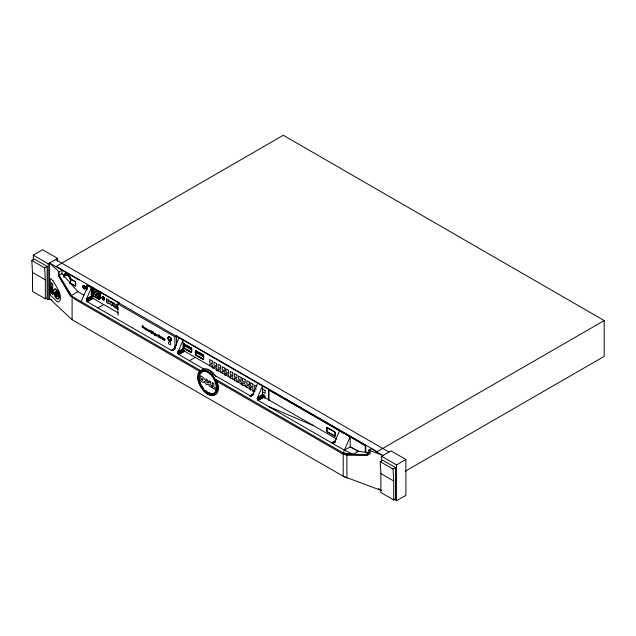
<?xml version="1.0" encoding="UTF-8"?>
<svg xmlns="http://www.w3.org/2000/svg" width="636" height="636" viewBox="0 0 636 636"><rect width="100%" height="100%" fill="white"/><g stroke="black" fill="none" stroke-linecap="round" stroke-linejoin="round"><path stroke-width="0.95" d="M148.864 330.593L148.434 330.346M156.79 335.164L156.361 334.918M179.074 337.78L174.097 349.323L172.698 350.492L171.354 350.333L87.068 301.655L86.472 299.166L91.568 287.257L91.568 297.513L118.248 312.912M203.886 369.119L178.239 354.125L177.977 351.994L183.073 340.085L183.073 350.341M344.386 450.232L350.237 446.854L358.45 451.322L353.195 454.35L344.386 450.232L258.184 400.465L257.334 399.249L257.389 397.842L262.485 385.933L262.485 396.188L336.937 439.174M86.83 290.207L86.17 286.78L86.87 285.143L100.361 292.783L100.727 294.118L99.812 297.815L98.19 298.507L99.812 297.815M87.172 288.975L86.878 285.349L87.514 284.769M57.804 295.557L57.526 295.653A2.393 1.026 70.4 0 1 55.427 294.563A2.393 1.026 70.4 0 1 55.992 291.821L56.429 291.375L56.151 291.94M83.952 286.685L84.66 287.575M103.358 297.871L103.891 298.538M103.771 298.562L103.39 297.902M198.035 377.1L199.33 372.275L201.31 370.589C191.595 378.189 209.483 404.552 217.472 390.703L217.027 390.957C210.572 403.16 197.192 385.138 198.035 377.1L198.718 376.711M199.187 380.4C198.535 377.235 198.861 373.07 202.145 371.496M206.104 390.798L205.42 391.196C224.405 403.59 215.421 366.598 201.469 371.885M217.027 390.957L216.892 384.565L216.208 384.963M217.584 389.804L217.639 386.465M217.822 389.661L217.798 385.559M195.411 351.334L195.562 351.247A0.835 0.485 60 0 1 196.15 350.905L196.015 350.969A0.835 0.485 60 0 0 195.411 351.334L195.411 354.276A0.914 0.525 60 0 0 196.063 355.397L202.749 359.094A1.264 0.731 60 0 0 203.639 358.577L203.639 355.945A0.875 0.501 60 0 0 203.027 354.88L196.134 350.881L195.562 351.358L196.405 350.937M99.16 298.189C103.183 292.027 94.708 290.525 91.099 287.997M91.576 295.414L99.216 299.461L100.711 294.929L99.288 291.996L99.939 291.622M184.209 344.179L183.621 344.529L184.464 344.036M183.939 344.132L184.019 348.027L190.808 352.026A1.057 0.612 60 0 0 191.555 351.597M81.162 301.647L88.181 285.302L350.237 436.598L350.237 446.854L358.45 451.322M257.731 383.19L252.754 394.733L251.633 395.807L250.528 395.942L214.992 375.526M339.632 430.477L334.806 441.718C333.526 444.556 329.043 443.133 335.259 441.098M215.676 379.31L343.217 452.943L346.89 454.319L346.89 478.034L343.217 476.261L343.217 452.943L350.237 436.598M83.992 286.598C83.332 288.617 86.011 286.725 83.904 286.621M84.572 287.599L84.095 286.605M200.404 371.281L201.087 370.883L198.36 374.405M217.711 390.568L216.065 393.088M91.21 289.952L91.226 288.919M91.353 289.865L91.377 288.831M91.322 293.641L91.497 292.528M70.071 283.823L70.683 283.306L74.984 285.795A1.002 0.58 60 0 0 75.692 285.381L75.692 282.813A1.105 0.636 60 0 0 74.913 281.462L71.049 279.228L70.85 278.56A5.621 3.244 60 0 0 66.383 273.846A5.621 3.244 60 0 0 63.433 276.58M103.406 297.823C102.619 299.349 104.924 297.966 103.247 297.91M199.744 371.535L200.69 370.661M214.372 393.223C223.498 385.933 206.215 362.393 199.871 374.739M86.17 286.78L87.863 286.128M346.89 454.319L366.487 454.438L368.665 452.673L368.665 450.153L371.193 448.698L382.959 455.487L368.665 450.153M196.15 351.08C194.91 351.048 195.228 354.324 196.206 355.142L202.749 358.919A1.057 0.612 60 0 0 203.496 358.489M33.287 260.005L33.287 255.163L42.62 249.773L57.566 258.407L57.566 261.309M31.8 260.474L34.312 259.019L47.144 266.428L47.144 297.759L45.331 298.809L32.5 291.399L32.5 272.439L31.8 260.474L44.631 267.875L45.331 279.848L45.331 298.809M33.287 255.163L48.233 263.797L57.566 258.407M44.631 267.875L47.144 266.428M55.817 266.619L283.298 135.285L604.2 320.56L604.2 356.375L405.037 471.363M202.312 371.591L72.091 296.416L59.053 275.348L59.053 271.898L62.01 270.189L62.01 273.647L77.91 291.67L83.904 295.128M62.01 273.647L58.472 275.483L58.472 271.349M63.425 275.555A5.621 3.244 60 0 1 66.74 274.108A5.621 3.244 60 0 1 70.707 278.648L71.049 279.228M70.683 283.306L74.984 285.795M70.906 279.315L74.913 281.462M74.833 285.874A1.002 0.58 60 0 0 75.541 285.469L75.692 282.813M45.744 298.173L48.233 299.612L49.584 298.833L51.921 300.184M51.174 300.12L51.667 299.834M71.176 295.557L77.91 291.67M86.806 287.075L87.458 286.701M86.568 298.896L91.568 296.01L93.118 298.411L87.267 301.79M86.472 299.166L91.576 296.217M86.401 299.445L91.616 296.432M86.377 299.588L91.656 296.543M86.361 299.731L91.687 296.654M86.345 300.017L91.775 296.885M99.192 292.671L99.836 292.298M86.369 300.295L91.886 297.107M86.417 300.566L92.021 297.33M86.496 300.828L92.172 297.553M86.607 301.074L92.347 297.759M86.734 301.289L92.53 297.95M86.894 301.488L92.721 298.125M87.068 301.655L92.92 298.276M100.075 294.492L100.727 294.118M98.294 299.294L100.401 298.451L99.749 298.825M97.865 307.904L103.716 304.525M118.304 315.194A2.965 1.709 60 0 1 117.867 313.469L117.867 303.873L119.512 302.919L56.23 266.381M117.867 303.873L174.932 336.818L176.577 335.864L377.132 451.655M174.765 347.161A3.124 1.805 60 0 0 174.932 346.278L176.577 345.332M171.354 350.333L175.536 347.916M171.601 350.452L174.948 348.528M171.871 350.531L174.367 349.092M172.141 350.563L174.622 349.132M172.42 350.547L174.876 349.14M172.976 350.396L174.789 349.355M183.47 344.442L183.621 344.354A0.835 0.485 60 0 1 184.209 344.012L191.086 347.979A0.875 0.501 60 0 1 191.698 349.053L191.698 351.676A1.264 0.731 60 0 1 190.808 352.193L184.122 348.504A0.914 0.525 60 0 1 183.47 347.383L183.47 344.442A0.835 0.485 60 0 1 184.066 344.1L184.209 344.012M191.078 349.45L184.392 345.873L184.639 344.402M183.47 347.383L183.621 347.296A0.914 0.525 60 0 0 184.265 348.417L184.122 348.504M190.808 352.193L184.05 348.29L183.621 347.471L184.019 347.24M178.072 351.724L183.073 348.838L184.623 351.239L255.012 391.871M184.122 348.337L184.519 348.107L184.082 347.566M177.977 351.994L183.081 349.045M177.905 352.272L183.12 349.259M177.881 352.416L183.152 349.371M177.865 352.559L183.184 349.482M177.849 352.845L183.279 349.713M177.873 353.123L183.391 349.935M177.921 353.401L183.526 350.166M178.001 353.656L183.677 350.38M178.104 353.902L183.844 350.587M178.239 354.125L184.027 350.778M178.398 354.316L184.225 350.953M178.573 354.483L184.424 351.104M178.772 354.618L184.623 351.239M191.086 347.979L190.935 348.067A0.875 0.501 60 0 1 191.555 349.132L191.698 349.053M184.392 344.545L190.832 348.266L191.333 348.003M191.054 351.883L190.657 352.113A1.057 0.612 60 0 0 191.404 351.684L191.802 348.822M190.657 352.28A1.264 0.731 60 0 0 191.555 351.764L191.698 351.676M203.019 356.343L196.333 352.765L196.58 351.295M195.411 354.276L195.562 354.196A0.914 0.525 60 0 0 196.206 355.309L196.063 355.397M202.749 359.094L195.809 355.007L196.015 350.969L203.21 355.19L203.496 358.656A1.264 0.731 60 0 1 202.598 359.173M196.063 355.23L196.46 354.999L195.96 354.212M189.369 360.731L195.22 357.353M203.027 354.88L202.876 354.96A0.875 0.501 60 0 1 203.496 356.025L203.639 355.945M196.333 351.438L202.773 355.158L203.274 354.904L198.981 352.424M202.995 358.776L202.598 359.006A1.057 0.612 60 0 0 203.345 358.577L203.743 355.715M199.33 372.275L200.014 371.877M205.197 370.462L205.643 370.208L202.868 370.231C209.331 370.446 213.728 376.496 216.065 381.934L216.749 381.536L216.033 380.05M200.062 373.189L200.745 372.791M203.289 371.329L203.735 371.066M205.42 371.535L205.857 371.281M207.694 371.527L208.139 371.265M198.885 377.593L199.33 377.339M207.694 372.505L208.139 372.251M198.36 380.185L199.044 379.787C200.372 386.139 204.625 392.261 210.882 394.511L210.198 394.9M210.198 373.348L210.643 373.094M209.975 374.167L210.421 373.912M199.33 383.429L200.014 383.031L203.051 388.429M212.527 375.812L212.973 375.55L211.804 374.326M200.062 383.365L200.507 383.111M212.106 376.417L212.551 376.154M200.865 386.624L201.906 386.02M213.935 379.088L214.618 378.698M214.992 379.708L215.437 379.446M203.289 388.954L203.735 388.691L202.82 387.356M215.334 381.998L216.009 381.608L214.968 379.422M202.868 389.558L203.552 389.16M205.197 392.015L205.881 391.617M216.51 387.769L217.194 387.372L216.892 389.836L216.208 390.234M207.694 393.843L208.377 393.445M217.361 388.262L218.045 387.865M209.975 393.827L210.659 393.438M212.106 394.042L212.79 393.644M215.334 392.174L216.009 391.784M213.927 393.477L214.61 393.08M212.527 395.131L214.38 394.066M214.531 394.519L215.214 394.121L213.211 394.741M250.012 395.743L253.351 393.811M250.258 395.862L253.605 393.938M250.528 395.942L253.851 394.026M250.799 395.974L252.452 395.02M251.077 395.966L252.715 395.02M251.355 395.91L253.096 394.932M257.485 397.572L262.485 394.686L264.035 397.087L258.184 400.465M257.389 397.842L262.501 394.892M257.318 398.12L262.541 395.107M257.294 398.263L262.573 395.218M257.278 398.406L262.604 395.33M257.27 398.692L262.692 395.56M257.286 398.971L262.803 395.791M257.334 399.249L262.938 396.013M257.413 399.511L263.089 396.228M257.524 399.75L263.264 396.435M257.652 399.972L263.447 396.625M257.811 400.163L263.638 396.8M257.993 400.33L263.837 396.959M332.167 443.149L335.506 441.225M332.429 443.228L335.76 441.312M332.708 443.26L335.18 441.837M332.986 443.252L334.615 442.306M333.264 443.197L335.124 442.179M366.487 454.438L369.397 452.752L356.716 451.091M376.727 451.886L604.2 320.56M381.608 461.108L381.608 456.266L390.949 450.876L405.895 459.51L405.895 495.325L396.562 500.715L394.066 499.276M380.185 461.609L382.705 460.162L395.528 467.571L395.528 498.902L393.716 499.944L380.892 492.542L380.892 473.582L380.185 461.609L393.016 469.018L393.716 480.991L393.716 499.944M381.608 456.266L396.562 464.9L405.895 459.51M393.016 469.018L395.528 467.571M56.151 291.479L56.596 291.964A2.393 1.026 70.4 0 1 57.479 293.363M58.679 296.034L57.526 294.643A2.393 1.026 70.4 0 0 56.318 292.059L56.596 291.964M200.865 370.852L203.313 369.977M183.844 344.211L190.935 348.234L191.404 349.053M212.551 393.779L208.139 392.603M343.217 452.943L353.195 454.35M195.832 351.104L202.876 355.134L203.345 355.945M381.107 490.412L343.217 476.261L72.091 319.725L49.584 298.626M207.042 369.397L209.546 370.454L214.38 374.739M268.782 406.587L313.596 425.699M154.938 335.752L155.558 335.697L155.645 333.964C151.853 331.984 156.361 336.428 154.596 335.53M55.571 259.56L388.946 452.029M49.584 298.833L49.584 263.018L79.11 280.063M343.79 433.339L269.028 390.17L269.028 399.933M345.515 434.332L365.279 445.741L365.279 452.578M187.04 345.531L189.615 347.018M184.066 344.1L191.261 348.297L191.555 351.764M256.332 386.179L254.615 385.185L254.615 388.095L256.332 389.081M118.121 307.991L117.04 307.371L117.04 304.787L115.911 304.127L115.911 307.959L118.121 309.239M186.968 349.522L189.425 350.937M198.909 356.414L201.366 357.83M90.868 294.277L98.946 298.92M32.5 272.439L45.331 279.848M380.892 473.582L393.716 480.991M200.698 371.933L76.209 300.065L70.596 295.684L58.472 275.483L70.596 296.304M216.153 380.861L343.217 454.215L346.89 455.193L367.107 455.511L370.057 453.651L370.057 450.67M378.285 488.607L381.401 490.404M95.177 291.105L95.949 292.091M95.821 292.361L95.05 291.375M91.854 291.177L92.625 292.163M97.165 294.961L96.394 293.975L97.189 293.927L97.014 295.048L96.513 293.705L97.284 294.691M92.506 292.433L91.735 291.447M93.643 294.802L92.872 293.816L93.659 293.776L93.492 294.889L92.991 293.546L93.762 294.532M205.857 390.941L207.384 392.046M56.429 291.845L56.27 291.725A2.393 1.026 70.4 0 0 55.968 291.638M57.55 295.422L58.401 296.137M49.584 263.018L59.053 271.898M203.401 354.991L203.679 355.405M204.18 381.592L206.541 384.764L209.165 384.224L209.165 386.012L212.034 387.666L212.034 386.012L210.707 385.241L210.707 381.743L209.165 380.853L209.165 382.578L207.042 382.944L206.724 382.53L208.791 382.117L207.821 380.813L205.73 381.195L205.388 380.757L207.503 380.328L206.541 378.961L204.204 379.438A2.767 1.598 60 0 0 202.375 376.854L200.205 375.614L200.205 380.837L202.375 382.093A2.703 1.566 60 0 0 204.164 381.576M216.073 379.541L217.019 381.513A14.111 8.149 60 0 1 213.37 395.147M215.795 380.193L217.234 384.112M91.346 292.616L91.6 293.283M216.749 381.536L217.711 384.788M216.009 381.608L217.027 385.185M86.822 286.399L87.315 288.975M396.562 464.9L396.562 500.715M365.78 452.379L365.78 445.454L268.527 389.304L268.527 400.195M264.942 398.39L264.942 395.489L262.366 394.002L262.366 396.904M254.678 389.463L254.678 391.394M252.977 391.474L252.977 388.572L250.401 387.086L250.401 389.995M249.423 389.312L249.423 386.41L246.855 384.923L246.855 387.825M245.146 385.973L245.146 384.041L242.57 382.554L242.57 385.456M241.282 384.764L241.282 381.862L238.707 380.376L238.707 382.315M236.997 382.395L236.997 379.493L234.422 378.007L234.422 380.908M232.84 379.056L232.84 377.116L230.272 375.63L230.272 378.531M228.562 376.679L228.562 374.747L225.987 373.26L225.987 375.192M224.913 375.343L224.913 372.442L222.338 370.955L222.338 373.857M220.628 372.004L220.628 370.072L218.061 368.586L218.061 371.488M216.582 370.74L216.582 367.839L214.006 366.352L214.006 368.292M212.297 368.371L212.297 365.469L209.721 363.983L209.721 365.915M202.773 355.158L202.773 356.486M195.562 351.247L195.562 354.363M190.832 348.266L190.832 349.593M183.621 344.354L183.621 347.471M176.577 335.864L176.577 344.386M174.932 336.818L174.932 346.278M72.091 296.416L72.091 319.725M56.318 291.63L56.318 292.059M48.233 263.797L48.233 299.612M57.447 298.745A5.199 2.226 70.4 0 0 59.315 296.217L59.18 295.009A5.199 2.226 70.4 0 0 56.437 289.531A5.199 2.226 70.4 0 0 53.925 290.549M56.747 298.3A5.199 2.226 70.4 0 1 56.04 297.553M55.372 296.559A5.199 2.226 70.4 0 1 54.776 295.382M54.314 294.11A5.199 2.226 70.4 0 1 54.004 292.822M57.479 296.13A2.393 1.026 70.4 0 1 55.507 293.872M57.486 295.557A1.972 0.843 70.4 0 1 56.596 295.525M56.326 295.215A1.972 0.843 70.4 0 1 55.865 294.365M56.079 292.035A1.972 0.843 70.4 0 1 57.59 294.436M57.63 294.881A1.972 0.843 70.4 0 1 57.59 295.263M202.487 369.397A14.111 8.149 60 0 1 216.129 376.75M64.141 276.986A4.627 2.671 60 0 1 68.664 276.103A4.627 2.671 60 0 1 69.722 282.877M69.904 282.98A4.81 2.775 60 0 0 68.593 275.873A4.81 2.775 60 0 0 64.013 277.058A4.627 2.671 60 0 1 68.513 276.191A4.627 2.671 60 0 1 69.578 282.964M170.202 340.801A2.274 1.312 60 0 1 168.977 339.91M168.174 337.843A2.274 1.312 60 0 1 168.651 336.802M170.202 337.215A2.274 1.312 60 0 1 171.338 339.187M171.338 340.149A2.274 1.312 60 0 1 170.591 340.84M169.263 344.474A1.646 0.954 60 0 1 168.556 342.089A1.646 0.954 60 0 1 170.384 342.876A1.646 0.954 60 0 1 170.146 344.847M170.17 340.642A2.091 1.208 60 0 1 169.049 339.823M168.309 337.915A2.091 1.208 60 0 1 168.739 336.961M170.17 337.342A2.091 1.208 60 0 1 171.211 339.155M171.211 340.037A2.091 1.208 60 0 1 170.528 340.673M74.762 281.549A1.105 0.636 60 0 1 75.541 282.893M63.95 276.167A4.81 2.775 60 0 1 68.855 276.406A4.81 2.775 60 0 1 69.753 283.068M104.574 299.667A1.805 1.041 60 0 1 102.698 299.015A1.805 1.041 60 0 1 102.571 296.734M103.143 296.686A1.805 1.041 60 0 1 104.574 298.197M85.137 286.605A1.868 1.081 60 0 1 84.866 288.847A1.868 1.081 60 0 1 82.934 286.804A1.868 1.081 60 0 1 84.206 285.62M84.548 285.866A1.868 1.081 60 0 1 84.866 286.2M149.571 330.68C149.373 333.773 151.352 330.012 149.571 330.68M142.249 325.878C141.733 329.957 143.569 325.409 142.83 327.055C144.364 328.574 143.259 324.996 142.249 325.878M158.197 334.878L158.118 336.865L158.666 337.183C159.095 334.687 159.032 336.205 159.111 337.438C159.898 338.002 160.089 335.037 158.197 334.878M101.18 294.977L101.18 294.977M97.348 296.344L98.238 297.489L97.348 296.344M97.499 296.257L98.389 297.402L97.499 296.257M152.179 331.746L151.304 331.34L152.028 332.095L151.249 332.469L152.107 333.399C149.571 333.2 150.851 328.804 152.179 331.746M162.013 337.311L162.204 339.226L162.776 339.56L162.872 337.581L162.013 337.311M153.419 332.119L153.403 332.604L152.505 332.397A1.264 0.731 60 0 0 152.354 332.874C152.807 335.108 155.248 333.828 153.419 332.119M148.427 330.569C150.382 332.843 146.59 330.322 148.53 329.782A1.598 0.922 60 0 1 148.951 330.052L149.333 331.086L148.427 330.569M156.353 335.14C158.308 337.422 154.516 334.902 156.456 334.353A1.598 0.922 60 0 1 156.877 334.631L157.259 335.665L156.353 335.14M159.954 337.509C161.441 339.346 160.98 338.217 161.313 336.834C159.064 335.228 161.655 336.993 159.954 337.509M155.12 334.035C155.16 335.49 154.039 333.383 155.12 334.035M153.387 332.986C153.459 334.52 152.243 332.382 153.387 332.986M326.904 427.861L327.238 431.661L335.005 436.002L334.79 432.067L326.904 427.861M163.396 338.765L163.42 339.409A0.898 0.517 60 0 0 163.683 339.982L164.446 340.483A0.914 0.525 60 0 0 164.796 340.292C165.559 339.425 163.818 337.215 163.396 338.765M164.406 339.37C163.865 341.246 163.873 337.319 164.406 339.37M145.366 328.717L145.318 328.995A0.922 0.533 60 0 1 145.056 329.225C142.52 328.669 144.825 325.958 145.366 328.717M144.841 328.415L144.396 327.93L144.841 328.415M95.154 294.818L95.877 296.106L95.154 294.818M95.305 294.73L96.028 296.018L95.305 294.73M146.248 329.114C145.127 325.966 145.525 331.754 146.654 329.345C147.282 332.851 148.116 327.818 146.248 329.114M92.005 291.089L91.584 291.534L92.355 292.52L92.777 292.075L92.005 291.089M92.928 289.849L93.428 291.193L92.928 289.849M93.071 289.762L93.572 291.105L93.071 289.762M94.088 292.441L94.589 293.784L94.088 292.441M94.239 292.361L94.74 293.705L94.239 292.361M95.321 291.018L94.907 291.463L95.67 292.449L96.092 292.004L95.321 291.018M97.491 292.393L97.992 293.737L97.491 292.393M97.642 292.306L98.143 293.649L97.642 292.306M98.572 294.881L99.073 296.225L98.572 294.881M98.723 294.794L99.224 296.137L98.723 294.794M202.622 380.074L201.715 380.105L201.715 378.086L202.622 379.167A1.312 0.755 60 0 1 202.622 380.074M113.486 305.248L111.459 305.606L109.631 303.205A2.083 1.2 60 0 1 108.239 303.547L106.562 302.577L106.562 298.697L108.239 299.667A2.131 1.232 60 0 1 109.646 301.607L111.459 301.289L112.198 302.323L110.569 302.609L112.453 302.696L113.2 303.682L111.841 304.262L113.486 304.024L113.486 302.744L114.679 303.436L114.679 306.035L115.704 306.624L115.704 307.856L113.486 306.576L113.486 305.248M265.148 390.448L262.573 388.962L262.573 391.863L265.148 393.35L265.148 390.448M245.122 379.636L242.547 378.15L242.547 381.051L245.122 382.538L245.122 379.636M249.36 382.141L246.792 380.654L246.792 383.556L249.36 385.042L249.36 382.141M252.953 384.176L250.377 382.689L250.377 385.591L252.953 387.078L252.953 384.176M220.613 365.668L218.037 364.182L218.037 367.083L220.613 368.57L220.613 365.668M236.974 375.089L234.406 373.602L234.406 376.504L236.974 377.991L236.974 375.089M241.219 377.593L238.643 376.107L238.643 379.008L241.219 380.495L241.219 377.593M107.969 300.701L107.969 302.203A0.938 0.541 60 0 0 107.969 300.701M224.85 368.172L222.274 366.686L222.274 369.588L224.85 371.074L224.85 368.172M228.539 370.343L225.963 368.856L225.963 371.758L228.539 373.245L228.539 370.343M232.776 372.847L230.208 371.36L230.208 374.262L232.776 375.749L232.776 372.847M334.615 431.669L327.302 427.448A0.867 0.501 60 0 0 326.689 427.797L326.689 430.755A1.081 0.62 60 0 0 327.453 432.083L334.679 436.256A0.882 0.509 60 0 0 335.299 435.891L335.299 432.862A0.978 0.564 60 0 0 334.615 431.669M212.273 361.065L209.705 359.579L209.705 362.48L212.273 363.967L212.273 361.065M216.518 363.569L213.942 362.083L213.942 364.985L216.518 366.471L216.518 363.569M213.768 383.492L212.305 382.641L212.305 387.801L215.167 389.455L215.167 387.777L213.768 386.974L213.768 383.492M53.034 280.81L51.087 278.989A1.86 0.795 70.4 0 0 50.117 279.594L50.117 293.514A1.884 0.811 70.4 0 0 51.103 295.978L57.208 301.703A8.785 3.76 70.4 0 0 60.388 298.96A8.785 3.76 70.4 0 0 58.512 290.239A105.33 45.1 70.4 0 0 53.034 280.81M52.701 283.902L51.246 282.543L51.246 293.085L52.701 294.444L52.701 283.902M52.542 287.981L51.389 286.908L51.389 293.005L52.542 294.086L52.542 287.981M59.037 296.32L58.902 295.104A5.199 2.226 70.4 0 0 54.45 289.173A5.199 2.226 70.4 0 0 55.308 297.012A5.199 2.226 70.4 0 0 59.037 296.32M55.284 293.045A1.972 0.843 70.4 0 0 56.835 295.891A1.972 0.843 70.4 0 0 56.835 293.101A1.972 0.843 70.4 0 0 55.284 293.045M197.716 376.917A14.111 8.149 60 0 0 212.686 395.536A14.111 8.149 60 0 0 212.686 375.582A14.111 8.149 60 0 0 197.716 376.917M168.087 338.042A2.091 1.208 60 0 0 170.305 340.801A2.091 1.208 60 0 0 170.305 337.843A2.091 1.208 60 0 0 168.087 338.042M167.952 337.97A2.274 1.312 60 0 0 170.369 340.968A2.274 1.312 60 0 0 170.369 337.756A2.274 1.312 60 0 0 167.952 337.97M101.919 297.72A1.805 1.041 60 0 0 103.835 300.097A1.805 1.041 60 0 0 103.835 297.545A1.805 1.041 60 0 0 101.919 297.72M82.608 286.542A1.868 1.081 60 0 0 84.588 289.006A1.868 1.081 60 0 0 84.588 286.359A1.868 1.081 60 0 0 82.608 286.542"/></g></svg>
